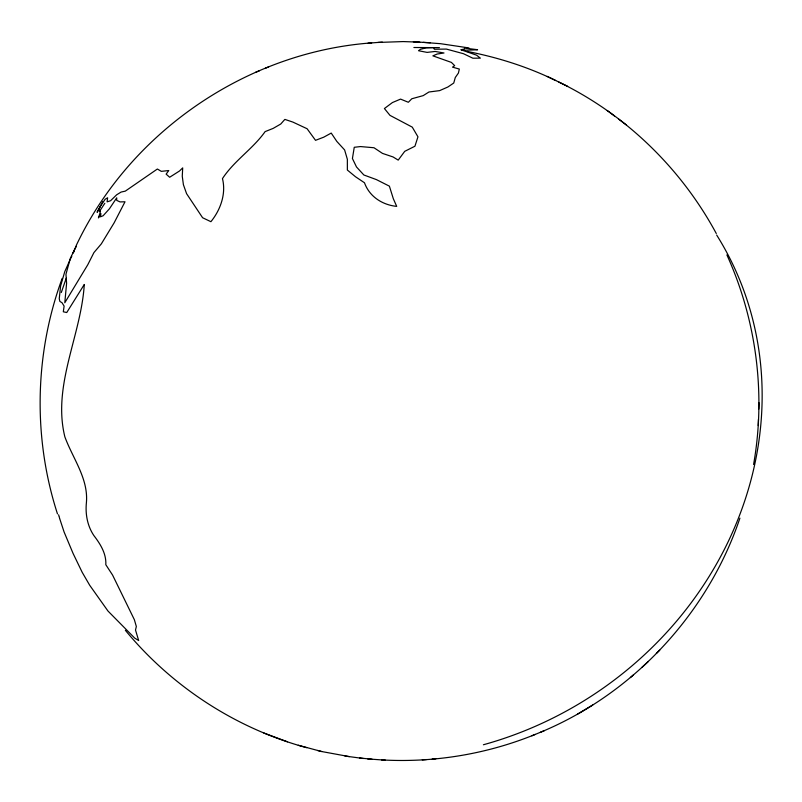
<?xml version="1.0" encoding="UTF-8"?>
<svg xmlns="http://www.w3.org/2000/svg" width="802" height="802" viewBox="0 0 802 802"><rect width="100%" height="100%" fill="white"/><g stroke="black" fill="none" stroke-linecap="round" stroke-linejoin="round"><path stroke-width="1.2" d="M753.579 464.488C766.04 394.023 756.456 320.028 726.883 254.906M758.231 425.571L758.451 419.366M758.742 409.1L758.963 402.674M477.39 49.684L464.609 48.08L464.298 49.092L460.829 49.734L476.578 55.178L480.358 58.135L472.889 58.215L463.486 53.714L446.373 49.082L434.313 49.243L433.621 47.589L426.273 47.859L420.579 49.263L418.484 50.727L427.115 52.391L435.135 51.458L443.997 52.982L437.18 54.035L432.88 55.849L451.396 62.406L454.664 65.634L452.518 67.147L459.325 69.052L458.413 73.062L455.285 77.523L453.752 83.027L447.887 86.997L439.656 90.616L428.95 91.999L423.195 95.628L411.797 98.766L408.358 102.275L400.569 99.107L392.439 102.546L384.409 108.541L389.993 115.378L412.268 127.137L417.952 136.821L414.935 146.225L404.729 151.337L398.213 160.109L393.05 156.951L382.494 153.403L373.993 147.748L360.479 146.565L354.253 147.297L352.419 158.525L356.499 166.966L363.857 174.986L376.449 179.618L389.391 186.164L393.331 198.756L396.709 206.385C382.424 204.941 369.441 196.65 364.479 182.766L355.517 176.761L347.366 170.054L347.356 159.287L344.609 149.924L336.83 141.423L331.226 133.072L323.737 137.182L315.527 140.33L307.106 128.741L292.87 122.084L284.85 119.388L280.76 124.019L273.191 128.38L265.111 131.618C252.901 148.891 234.164 160.701 222.465 178.595C226.284 193.743 220.54 209.853 210.906 221.693L202.595 217.733L186.585 193.673L183.407 184.701L182.265 176.239L182.696 167.899L179.498 170.996L169.653 177.252L166.134 174.124L168.781 170.555L161.292 171.347L157.382 169.011L125.302 191.127L121.102 192.059L116.631 194.816L110.606 200.711L107.097 201.863L107.638 197.773L105.162 199.247L99.749 207.277L99.247 210.425L100.491 211.487L98.435 217.923L100.932 213.593L100.44 216.821L103.137 215.748L109.423 208.791L116.731 197.843L116.691 200.38L120.079 201.914L125.012 201.773L114.155 222.806L101.343 243.858L93.924 252.6L87.779 264.74L64.792 302.765L66.596 283.317L65.964 274.244L70.305 258.384L76.16 246.304L72.972 253.041L73.343 252.53M62.185 278.384C34.536 353.481 32.802 437.742 57.473 513.892M61.303 292.479L66.235 278.254M739.905 518.172C707.785 613.57 633.4 693.7 540.398 732.296M76.12 245.723C129.673 132.19 246.455 51.99 371.677 42.887M99.749 207.277L97.092 212.299L102.756 201.603M70.997 257.763L64.741 271.688L60.591 286.083L59.248 298.695L59.869 301.392L62.035 302.745L64.1 306.073L63.318 311.788L66.746 312.529L84.28 284.479C81.152 335.547 52.17 385.251 64.852 436.819C72.771 458.483 88.531 478.634 86.405 502.674C85.243 514.092 87.398 525.922 93.854 535.536C100.35 544.007 106.435 553.671 105.814 564.718L112.561 575.034L134.345 619.655L136.34 626.482L135.508 630.041L138.666 640.537L134.666 638.061L107.979 611.034L89.684 585.239L82.215 572.357L73.092 553.47L64.09 531.987L59.879 519.195M71.388 257.071L71.779 256.379M99.328 211.658L104.831 203.287M73.543 252.289L74.145 251.557M656.387 653.47L659.735 650.181M648.377 661.419L641.871 667.454M630.392 677.58L633.52 674.833M577.46 714.171L592.698 705.028M381.501 759.895C433.782 762.913 486.784 754.191 535.275 734.391M255.497 72.37L259.487 70.736M265.362 68.25L268.7 66.877M531.876 735.805L544.438 730.622M377.973 42.456L403.185 41.574L419.777 42.155M422.273 759.885L426.624 759.544M432.198 759.083L435.857 758.802M368.018 43.188L382.323 42.115M477.591 49.774L461.621 50.346M413.882 47.508L439.416 47.639M423.266 42.376L440.589 43.699L468.949 47.94M413.341 41.804L430.323 42.757M359.486 757.99L372.078 759.223M367.647 758.923L385.391 760.166M298.274 745.248L321.612 751.524L349.331 756.617M344.88 756.035L363.446 758.512M467.355 51.458C497.831 57.403 527.726 66.837 555.646 80.491M306.755 747.695C236.079 728.557 171.939 686.763 125.363 630.302M317.592 750.471L321.612 751.524M287.467 741.8L263.788 732.998M558.864 82.065C625.54 114.325 681.159 168.38 716.286 233.512M547.205 76.401L567.626 86.315M607.284 110.546L614.462 115.979M618.773 119.197L626.111 124.761M59.709 518.593L59.147 516.699M58.967 516.057L58.596 514.794M716.647 235.006A355.757 322.675 -33.3 0 1 483.395 744.757"/></g></svg>
